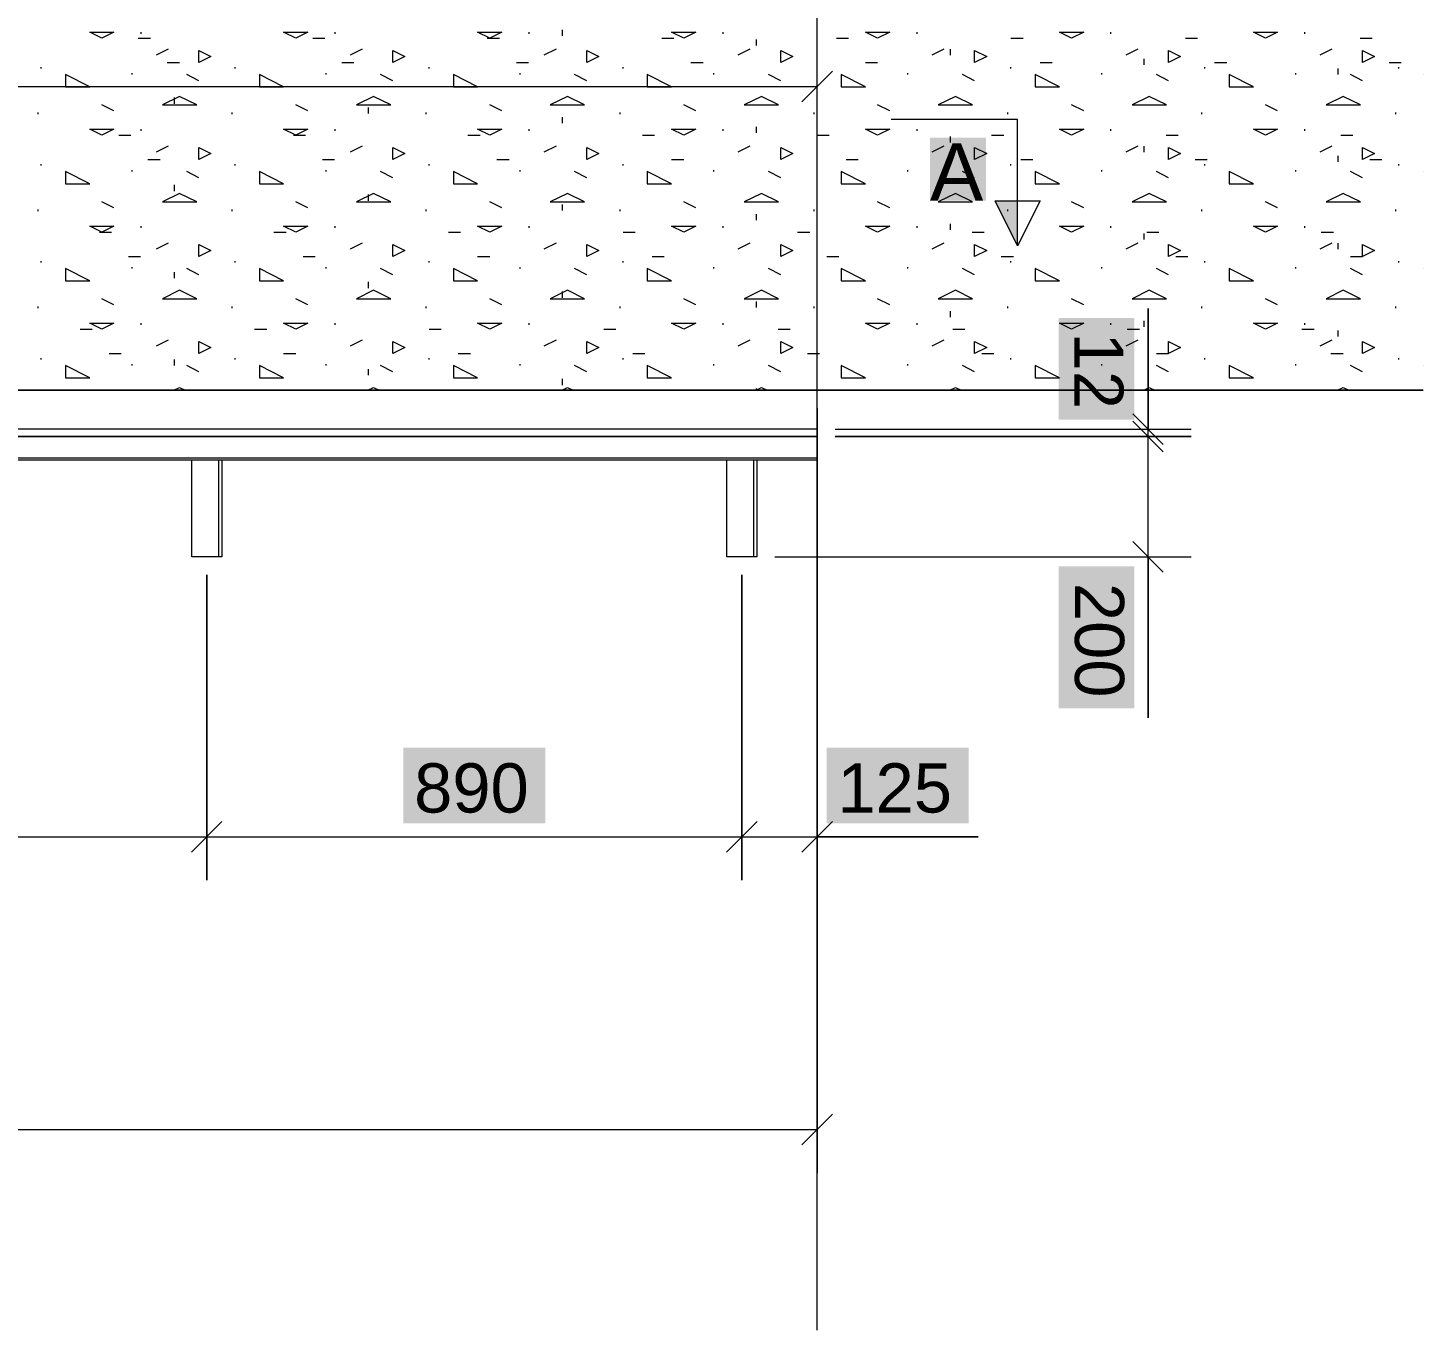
# Model space of a CAD drawing. Header units: inches. Extents: x 0.3 to 15.6, y 0.4 to 11.3.
# Drawn here: x 7.743 to 9.752, y 4.622 to 6.496 of the extents above; entities that cross this region are included whole.
import ezdxf

# ---------------------------------------------------------------- set-up
doc = ezdxf.new("R2010")
doc.units = ezdxf.units.IN
doc.header["$MEASUREMENT"] = 0
for name, color, linetype in [('PDF_Geometry', 7, 'Continuous'), ('PDF_Solid Fills', 7, 'Continuous'), ('PDF_Text', 7, 'Continuous')]:
    doc.layers.add(name, color=color, linetype=linetype)
doc.styles.add('PDF Arial', font='arial.ttf')

msp = doc.modelspace()

# ---------------------------------------------------------------- hatches: boundary and pattern name
at = {"layer": 'PDF_Solid Fills', "transparency": 33554559}
h = msp.add_hatch(color=256, dxfattribs=at)
h.paths.add_polyline_path([(8.8794, 6.4114), (8.8797, 6.4114)], flags=0)
h.paths.add_polyline_path([(8.8794, 6.4117, 0.415242), (8.8792, 6.4114)], flags=0)
h.paths.add_polyline_path([(8.8797, 6.4114, 0.415242), (8.8794, 6.4117)], flags=0)
at = {"layer": 'PDF_Solid Fills', "true_color": 0xffffff, "transparency": 33554559}
for points in [[(9.1227, 6.2472), (9.1227, 6.3381), (9.1227, 6.3381), (9.0418, 6.3381), (9.0418, 6.3381), (9.0418, 6.2472), (9.0418, 6.2472)], [(9.3363, 6.0787), (9.2273, 6.0787), (9.2273, 6.0787), (9.2273, 5.932), (9.2273, 5.932), (9.3363, 5.932), (9.3363, 5.932)], [(9.3363, 5.7212), (9.2273, 5.7212), (9.2273, 5.7212), (9.2273, 5.5167), (9.2273, 5.5167), (9.3363, 5.5167), (9.3363, 5.5167)], [(8.4882, 5.3514), (8.4882, 5.4604), (8.4882, 5.4604), (8.2837, 5.4604), (8.2837, 5.4604), (8.2837, 5.3514), (8.2837, 5.3514)], [(9.0975, 5.3514), (9.0975, 5.4604), (9.0975, 5.4604), (8.8931, 5.4604), (8.8931, 5.4604), (8.8931, 5.3514), (8.8931, 5.3514)]]:
    msp.add_hatch(color=7, dxfattribs=at).paths.add_polyline_path(points)
at = {"layer": 'PDF_Solid Fills', "transparency": 33554559}
msp.add_hatch(color=256, dxfattribs=at).paths.add_polyline_path([(9.1356, 6.2472), (9.1681, 6.2472), (9.1681, 6.2472), (9.1681, 6.1823), (9.1681, 6.1823)])
h = msp.add_hatch(color=256, dxfattribs=at)
h.paths.add_polyline_path([(9.3558, 5.9184), (9.3561, 5.9184)], flags=0)
h.paths.add_polyline_path([(9.3558, 5.9181, 0.415242), (9.3561, 5.9184)], flags=0)
h.paths.add_polyline_path([(9.3555, 5.9184, 0.415242), (9.3558, 5.9181)], flags=0)
h = msp.add_hatch(color=256, dxfattribs=at)
h.paths.add_polyline_path([(9.3558, 5.908), (9.3561, 5.908)], flags=0)
h.paths.add_polyline_path([(9.3558, 5.9077, 0.415242), (9.3561, 5.908)], flags=0)
h.paths.add_polyline_path([(9.3555, 5.908, 0.415242), (9.3558, 5.9077)], flags=0)
h = msp.add_hatch(color=256, dxfattribs=at)
h.paths.add_polyline_path([(9.3558, 5.908), (9.3561, 5.908)], flags=0)
h.paths.add_polyline_path([(9.3558, 5.9077, 0.415242), (9.3561, 5.908)], flags=0)
h.paths.add_polyline_path([(9.3555, 5.908, 0.415242), (9.3558, 5.9077)], flags=0)
h = msp.add_hatch(color=256, dxfattribs=at)
h.paths.add_polyline_path([(9.3558, 5.7349), (9.3561, 5.7349)], flags=0)
h.paths.add_polyline_path([(9.3558, 5.7351, 0.415242), (9.3555, 5.7349)], flags=0)
h.paths.add_polyline_path([(9.3561, 5.7349, 0.415242), (9.3558, 5.7351)], flags=0)
h = msp.add_hatch(color=256, dxfattribs=at)
h.paths.add_polyline_path([(8.0007, 5.3319), (8.001, 5.3319)], flags=0)
h.paths.add_polyline_path([(8.0007, 5.3317, 0.415242), (8.001, 5.3319)], flags=0)
h.paths.add_polyline_path([(8.0005, 5.3319, 0.415242), (8.0007, 5.3317)], flags=0)
h = msp.add_hatch(color=256, dxfattribs=at)
h.paths.add_polyline_path([(8.0007, 5.3319), (8.001, 5.3319)], flags=0)
h.paths.add_polyline_path([(8.0007, 5.3317, 0.415242), (8.001, 5.3319)], flags=0)
h.paths.add_polyline_path([(8.0005, 5.3319, 0.415242), (8.0007, 5.3317)], flags=0)
h = msp.add_hatch(color=256, dxfattribs=at)
h.paths.add_polyline_path([(8.7712, 5.3319), (8.7715, 5.3319)], flags=0)
h.paths.add_polyline_path([(8.7712, 5.3317, 0.415242), (8.7715, 5.3319)], flags=0)
h.paths.add_polyline_path([(8.771, 5.3319, 0.415242), (8.7712, 5.3317)], flags=0)
h = msp.add_hatch(color=256, dxfattribs=at)
h.paths.add_polyline_path([(8.7712, 5.3319), (8.7715, 5.3319)], flags=0)
h.paths.add_polyline_path([(8.7712, 5.3317, 0.415242), (8.7715, 5.3319)], flags=0)
h.paths.add_polyline_path([(8.771, 5.3319, 0.415242), (8.7712, 5.3317)], flags=0)
h = msp.add_hatch(color=256, dxfattribs=at)
h.paths.add_polyline_path([(8.8794, 5.3319), (8.8797, 5.3319)], flags=0)
h.paths.add_polyline_path([(8.8794, 5.3317, 0.415242), (8.8797, 5.3319)], flags=0)
h.paths.add_polyline_path([(8.8792, 5.3319, 0.415242), (8.8794, 5.3317)], flags=0)
h = msp.add_hatch(color=256, dxfattribs=at)
h.paths.add_polyline_path([(8.8794, 4.9108), (8.8797, 4.9108)], flags=0)
h.paths.add_polyline_path([(8.8794, 4.9106, 0.415242), (8.8797, 4.9108)], flags=0)
h.paths.add_polyline_path([(8.8792, 4.9108, 0.415242), (8.8794, 4.9106)], flags=0)

# ---------------------------------------------------------------- linework, layer by layer
at = {"layer": 'PDF_Geometry', "lineweight": 5}
for points in [[(8.8794, 4.6221), (8.8794, 10.7728)], [(7.9065, 6.4876), (7.9065, 6.4898)], [(8.1857, 6.4876), (8.1857, 6.4898)], [(8.4649, 6.4876), (8.4649, 6.4898)], [(8.5129, 6.4846), (8.5129, 6.4933)], [(8.7441, 6.4876), (8.7441, 6.4898)], [(9.0233, 6.4876), (9.0233, 6.4898)], [(9.3025, 6.4876), (9.3025, 6.4898)], [(9.5817, 6.4876), (9.5817, 6.4898)], [(7.9021, 6.4811), (7.9196, 6.4811)], [(8.1534, 6.4811), (8.1709, 6.4811)], [(8.4047, 6.4811), (8.4221, 6.4811)], [(8.656, 6.4811), (8.6734, 6.4811)], [(8.7921, 6.4706), (8.7921, 6.4793)], [(8.8794, 6.0006), (8.8794, 6.4854)], [(8.9072, 6.4811), (8.9247, 6.4811)], [(9.1585, 6.4811), (9.176, 6.4811)], [(9.4098, 6.4811), (9.4272, 6.4811)], [(9.6611, 6.4811), (9.6785, 6.4811)], [(7.9283, 6.4571), (7.9457, 6.4658)], [(8.2075, 6.4571), (8.2249, 6.4658)], [(8.4867, 6.4571), (8.5041, 6.4658)], [(8.7659, 6.4571), (8.7833, 6.4658)], [(9.0451, 6.4571), (9.0625, 6.4658)], [(9.0713, 6.4567), (9.0713, 6.4654)], [(9.3243, 6.4571), (9.3417, 6.4658)], [(9.3505, 6.4427), (9.3505, 6.4514)], [(9.6035, 6.4571), (9.6209, 6.4658)], [(7.7625, 6.4375), (7.7625, 6.4396)], [(7.8934, 6.4287), (7.8934, 6.4309)], [(7.944, 6.4462), (7.9615, 6.4462)], [(7.9894, 6.42), (7.9719, 6.4287)], [(8.0417, 6.4375), (8.0417, 6.4396)], [(8.1726, 6.4287), (8.1726, 6.4309)], [(8.1953, 6.4462), (8.2127, 6.4462)], [(8.2686, 6.42), (8.2511, 6.4287)], [(8.3209, 6.4375), (8.3209, 6.4396)], [(8.4466, 6.4462), (8.464, 6.4462)], [(8.4518, 6.4287), (8.4518, 6.4309)], [(8.5478, 6.42), (8.5303, 6.4287)], [(8.6001, 6.4375), (8.6001, 6.4396)], [(8.6978, 6.4462), (8.7153, 6.4462)], [(8.731, 6.4287), (8.731, 6.4309)], [(8.827, 6.42), (8.8095, 6.4287)], [(8.9015, 6.4335), (8.8574, 6.3894)], [(8.8793, 6.4375), (8.8793, 6.4396)], [(8.9491, 6.4462), (8.9666, 6.4462)], [(9.0102, 6.4287), (9.0102, 6.4309)], [(9.1062, 6.42), (9.0887, 6.4287)], [(9.1585, 6.4375), (9.1585, 6.4396)], [(9.2004, 6.4462), (9.2178, 6.4462)], [(9.2894, 6.4287), (9.2894, 6.4309)], [(9.3854, 6.42), (9.3679, 6.4287)], [(9.4377, 6.4375), (9.4377, 6.4396)], [(9.4517, 6.4462), (9.4691, 6.4462)], [(9.5686, 6.4287), (9.5686, 6.4309)], [(9.6297, 6.4287), (9.6297, 6.4375)], [(9.6646, 6.42), (9.6471, 6.4287)], [(9.703, 6.4462), (9.7204, 6.4462)], [(9.7169, 6.4375), (9.7169, 6.4396)], [(9.7518, 6.4287), (9.7518, 6.4287)], [(1.9795, 6.4114), (2.4456, 6.4114), (2.7066, 6.4114), (3.9594, 6.4114), (5.2122, 6.4114), (5.4732, 6.4114), (8.8794, 6.4114)], [(7.9545, 6.3869), (7.9545, 6.3956)], [(9.333, 6.3851), (9.3824, 6.3851), (9.3577, 6.3974), (9.333, 6.3851)], [(9.6122, 6.3851), (9.6616, 6.3851), (9.6369, 6.3974), (9.6122, 6.3851)], [(7.7582, 6.372), (7.7582, 6.3742)], [(7.8672, 6.3764), (7.8498, 6.3851)], [(8.0374, 6.372), (8.0374, 6.3742)], [(8.1464, 6.3764), (8.129, 6.3851)], [(8.2337, 6.3729), (8.2337, 6.3816)], [(8.3166, 6.372), (8.3166, 6.3742)], [(8.4256, 6.3764), (8.4082, 6.3851)], [(8.5129, 6.3589), (8.5129, 6.3677)], [(8.5958, 6.372), (8.5958, 6.3742)], [(8.7048, 6.3764), (8.6874, 6.3851)], [(8.875, 6.372), (8.875, 6.3742)], [(8.984, 6.3764), (8.9666, 6.3851)], [(9.1542, 6.372), (9.1542, 6.3742)], [(9.2632, 6.3764), (9.2458, 6.3851)], [(9.4333, 6.372), (9.4333, 6.3742)], [(9.5424, 6.3764), (9.525, 6.3851)], [(9.7125, 6.372), (9.7125, 6.3742)], [(7.9065, 6.348), (7.9065, 6.3502)], [(8.1857, 6.348), (8.1857, 6.3502)], [(8.4649, 6.348), (8.4649, 6.3502)], [(8.7441, 6.348), (8.7441, 6.3502)], [(8.7921, 6.345), (8.7921, 6.3537)], [(9.1681, 6.1823), (9.1681, 6.3641), (8.9863, 6.3641)], [(9.0233, 6.348), (9.0233, 6.3502)], [(9.3025, 6.348), (9.3025, 6.3502)], [(9.5817, 6.348), (9.5817, 6.3502)], [(7.8742, 6.3415), (7.8917, 6.3415)], [(8.1255, 6.3415), (8.1429, 6.3415)], [(8.3768, 6.3415), (8.3942, 6.3415)], [(8.628, 6.3415), (8.6455, 6.3415)], [(8.8793, 6.3415), (8.8968, 6.3415)], [(9.0713, 6.331), (9.0713, 6.3397)], [(9.1306, 6.3415), (9.1481, 6.3415)], [(9.3819, 6.3415), (9.3993, 6.3415)], [(9.6332, 6.3415), (9.6506, 6.3415)], [(7.9283, 6.3175), (7.9457, 6.3262)], [(8.2075, 6.3175), (8.2249, 6.3262)], [(8.4867, 6.3175), (8.5041, 6.3262)], [(8.7659, 6.3175), (8.7833, 6.3262)], [(9.0451, 6.3175), (9.0625, 6.3262)], [(9.3243, 6.3175), (9.3417, 6.3262)], [(9.3505, 6.3171), (9.3505, 6.3258)], [(9.6035, 6.3175), (9.6209, 6.3262)], [(9.6297, 6.3031), (9.6297, 6.3118)], [(7.7625, 6.2979), (7.7625, 6.3)], [(7.8934, 6.2891), (7.8934, 6.2913)], [(7.9161, 6.3066), (7.9335, 6.3066)], [(7.9894, 6.2804), (7.9719, 6.2891)], [(8.0417, 6.2979), (8.0417, 6.3)], [(8.1674, 6.3066), (8.1848, 6.3066)], [(8.1726, 6.2891), (8.1726, 6.2913)], [(8.2686, 6.2804), (8.2511, 6.2891)], [(8.3209, 6.2979), (8.3209, 6.3)], [(8.4186, 6.3066), (8.4361, 6.3066)], [(8.4518, 6.2891), (8.4518, 6.2913)], [(8.5478, 6.2804), (8.5303, 6.2891)], [(8.6001, 6.2979), (8.6001, 6.3)], [(8.6699, 6.3066), (8.6874, 6.3066)], [(8.731, 6.2891), (8.731, 6.2913)], [(8.827, 6.2804), (8.8095, 6.2891)], [(8.8793, 6.2979), (8.8793, 6.3)], [(8.9212, 6.3066), (8.9387, 6.3066)], [(9.0102, 6.2891), (9.0102, 6.2913)], [(9.1062, 6.2804), (9.0887, 6.2891)], [(9.1585, 6.2979), (9.1585, 6.3)], [(9.1725, 6.3066), (9.1899, 6.3066)], [(9.2894, 6.2891), (9.2894, 6.2913)], [(9.3854, 6.2804), (9.3679, 6.2891)], [(9.4238, 6.3066), (9.4412, 6.3066)], [(9.4377, 6.2979), (9.4377, 6.3)], [(9.5686, 6.2891), (9.5686, 6.2913)], [(9.6646, 6.2804), (9.6471, 6.2891)], [(9.675, 6.3066), (9.6925, 6.3066)], [(9.7169, 6.2979), (9.7169, 6.3)], [(9.7518, 6.2891), (9.7518, 6.2891)], [(7.9545, 6.2612), (7.9545, 6.2699)], [(8.2337, 6.2473), (8.2337, 6.256)], [(9.0538, 6.2455), (9.1032, 6.2455), (9.0785, 6.2578), (9.0538, 6.2455)], [(9.333, 6.2455), (9.3824, 6.2455), (9.3577, 6.2578), (9.333, 6.2455)], [(9.6122, 6.2455), (9.6616, 6.2455), (9.6369, 6.2578), (9.6122, 6.2455)], [(7.7582, 6.2324), (7.7582, 6.2346)], [(7.8672, 6.2368), (7.8498, 6.2455)], [(8.0374, 6.2324), (8.0374, 6.2346)], [(8.1464, 6.2368), (8.129, 6.2455)], [(8.3166, 6.2324), (8.3166, 6.2346)], [(8.4256, 6.2368), (8.4082, 6.2455)], [(8.5129, 6.2333), (8.5129, 6.242)], [(8.5958, 6.2324), (8.5958, 6.2346)], [(8.7048, 6.2368), (8.6874, 6.2455)], [(8.7921, 6.2193), (8.7921, 6.2281)], [(8.875, 6.2324), (8.875, 6.2346)], [(8.984, 6.2368), (8.9666, 6.2455)], [(9.1542, 6.2324), (9.1542, 6.2346)], [(9.2632, 6.2368), (9.2458, 6.2455)], [(9.4333, 6.2324), (9.4333, 6.2346)], [(9.5424, 6.2368), (9.525, 6.2455)], [(9.7125, 6.2324), (9.7125, 6.2346)], [(7.9065, 6.2084), (7.9065, 6.2106)], [(8.1857, 6.2084), (8.1857, 6.2106)], [(8.4649, 6.2084), (8.4649, 6.2106)], [(8.7441, 6.2084), (8.7441, 6.2106)], [(9.0233, 6.2084), (9.0233, 6.2106)], [(9.0713, 6.2054), (9.0713, 6.2141)], [(9.3025, 6.2084), (9.3025, 6.2106)], [(9.5817, 6.2084), (9.5817, 6.2106)], [(7.8463, 6.2019), (7.8637, 6.2019)], [(7.9283, 6.1779), (7.9457, 6.1866)], [(8.0976, 6.2019), (8.115, 6.2019)], [(8.2075, 6.1779), (8.2249, 6.1866)], [(8.3488, 6.2019), (8.3663, 6.2019)], [(8.4867, 6.1779), (8.5041, 6.1866)], [(8.6001, 6.2019), (8.6176, 6.2019)], [(8.7659, 6.1779), (8.7833, 6.1866)], [(8.8514, 6.2019), (8.8689, 6.2019)], [(9.0451, 6.1779), (9.0625, 6.1866)], [(9.1027, 6.2019), (9.1201, 6.2019)], [(9.3243, 6.1779), (9.3417, 6.1866)], [(9.3505, 6.1914), (9.3505, 6.2001)], [(9.354, 6.2019), (9.3714, 6.2019)], [(9.6035, 6.1779), (9.6209, 6.1866)], [(9.6052, 6.2019), (9.6227, 6.2019)], [(9.6297, 6.1775), (9.6297, 6.1862)], [(7.8882, 6.167), (7.9056, 6.167)], [(8.1394, 6.167), (8.1569, 6.167)], [(8.3907, 6.167), (8.4082, 6.167)], [(8.642, 6.167), (8.6595, 6.167)], [(8.8933, 6.167), (8.9107, 6.167)], [(9.1446, 6.167), (9.162, 6.167)], [(9.3958, 6.167), (9.4133, 6.167)], [(9.6471, 6.167), (9.6646, 6.167)], [(7.7625, 6.1583), (7.7625, 6.1604)], [(7.8934, 6.1495), (7.8934, 6.1517)], [(7.9894, 6.1408), (7.9719, 6.1495)], [(8.0417, 6.1583), (8.0417, 6.1604)], [(8.1726, 6.1495), (8.1726, 6.1517)], [(8.2686, 6.1408), (8.2511, 6.1495)], [(8.3209, 6.1583), (8.3209, 6.1604)], [(8.4518, 6.1495), (8.4518, 6.1517)], [(8.5478, 6.1408), (8.5303, 6.1495)], [(8.6001, 6.1583), (8.6001, 6.1604)], [(8.731, 6.1495), (8.731, 6.1517)], [(8.827, 6.1408), (8.8095, 6.1495)], [(8.8793, 6.1583), (8.8793, 6.1604)], [(9.0102, 6.1495), (9.0102, 6.1517)], [(9.1062, 6.1408), (9.0887, 6.1495)], [(9.1585, 6.1583), (9.1585, 6.1604)], [(9.2894, 6.1495), (9.2894, 6.1517)], [(9.3854, 6.1408), (9.3679, 6.1495)], [(9.4377, 6.1583), (9.4377, 6.1604)], [(9.5686, 6.1495), (9.5686, 6.1517)], [(9.6646, 6.1408), (9.6471, 6.1495)], [(9.7169, 6.1583), (9.7169, 6.1604)], [(9.7518, 6.1495), (9.7518, 6.1495)], [(7.9545, 6.1356), (7.9545, 6.1443)], [(8.2337, 6.1216), (8.2337, 6.1303)], [(7.8672, 6.0972), (7.8498, 6.1059)], [(8.1464, 6.0972), (8.129, 6.1059)], [(8.4256, 6.0972), (8.4082, 6.1059)], [(8.5129, 6.1077), (8.5129, 6.1164)], [(8.7048, 6.0972), (8.6874, 6.1059)], [(8.7746, 6.1059), (8.824, 6.1059), (8.7993, 6.1183), (8.7746, 6.1059)], [(8.984, 6.0972), (8.9666, 6.1059)], [(9.0538, 6.1059), (9.1032, 6.1059), (9.0785, 6.1183), (9.0538, 6.1059)], [(9.2632, 6.0972), (9.2458, 6.1059)], [(9.333, 6.1059), (9.3824, 6.1059), (9.3577, 6.1183), (9.333, 6.1059)], [(9.5424, 6.0972), (9.525, 6.1059)], [(9.6122, 6.1059), (9.6616, 6.1059), (9.6369, 6.1183), (9.6122, 6.1059)], [(7.7582, 6.0928), (7.7582, 6.095)], [(8.0374, 6.0928), (8.0374, 6.095)], [(8.3166, 6.0928), (8.3166, 6.095)], [(8.5958, 6.0928), (8.5958, 6.095)], [(8.7921, 6.0937), (8.7921, 6.1024)], [(8.875, 6.0928), (8.875, 6.095)], [(9.0713, 6.0797), (9.0713, 6.0885)], [(9.1542, 6.0928), (9.1542, 6.095)], [(9.3558, 5.7349), (9.3558, 5.5031), (9.3558, 5.7349), (9.3558, 5.908), (9.3558, 5.9184), (9.3558, 6.0923), (9.3558, 5.9184)], [(9.4333, 6.0928), (9.4333, 6.095)], [(9.7125, 6.0928), (9.7125, 6.095)], [(7.9065, 6.0688), (7.9065, 6.071)], [(8.1857, 6.0688), (8.1857, 6.071)], [(8.4649, 6.0688), (8.4649, 6.071)], [(8.7441, 6.0688), (8.7441, 6.071)], [(9.0233, 6.0688), (9.0233, 6.071)], [(9.3025, 6.0688), (9.3025, 6.071)], [(9.3505, 6.0658), (9.3505, 6.0745)], [(9.5817, 6.0688), (9.5817, 6.071)], [(1.4434, 5.9746), (1.3525, 6.0655), (0.6897, 6.0655), (0.5988, 5.9746), (0.6897, 5.8837), (1.3525, 5.8837), (1.4434, 5.9746), (9.7518, 5.9746), (5.5169, 5.9746)], [(7.8184, 6.0623), (7.8358, 6.0623)], [(7.9283, 6.0383), (7.9457, 6.047)], [(8.0696, 6.0623), (8.0871, 6.0623)], [(8.2075, 6.0383), (8.2249, 6.047)], [(8.3209, 6.0623), (8.3384, 6.0623)], [(8.4867, 6.0383), (8.5041, 6.047)], [(8.5722, 6.0623), (8.5897, 6.0623)], [(8.7659, 6.0383), (8.7833, 6.047)], [(8.8235, 6.0623), (8.8409, 6.0623)], [(9.0451, 6.0383), (9.0625, 6.047)], [(9.0748, 6.0623), (9.0922, 6.0623)], [(9.3243, 6.0383), (9.3417, 6.047)], [(9.326, 6.0623), (9.3435, 6.0623)], [(9.5773, 6.0623), (9.5948, 6.0623)], [(9.6035, 6.0383), (9.6209, 6.047)], [(9.6297, 6.0518), (9.6297, 6.0605)], [(7.8602, 6.0274), (7.8777, 6.0274)], [(8.1115, 6.0274), (8.129, 6.0274)], [(8.3628, 6.0274), (8.3803, 6.0274)], [(8.6141, 6.0274), (8.6315, 6.0274)], [(8.8654, 6.0274), (8.8828, 6.0274)], [(9.1166, 6.0274), (9.1341, 6.0274)], [(9.3679, 6.0274), (9.3854, 6.0274)], [(9.6192, 6.0274), (9.6366, 6.0274)], [(7.7625, 6.0187), (7.7625, 6.0208)], [(7.8934, 6.0099), (7.8934, 6.0121)], [(7.9545, 6.0099), (7.9545, 6.0187)], [(7.9894, 6.0012), (7.9719, 6.0099)], [(8.0417, 6.0187), (8.0417, 6.0208)], [(8.1726, 6.0099), (8.1726, 6.0121)], [(8.2686, 6.0012), (8.2511, 6.0099)], [(8.3209, 6.0187), (8.3209, 6.0208)], [(8.4518, 6.0099), (8.4518, 6.0121)], [(8.5478, 6.0012), (8.5303, 6.0099)], [(8.6001, 6.0187), (8.6001, 6.0208)], [(8.731, 6.0099), (8.731, 6.0121)], [(8.827, 6.0012), (8.8095, 6.0099)], [(8.8793, 6.0187), (8.8793, 6.0208)], [(9.0102, 6.0099), (9.0102, 6.0121)], [(9.1062, 6.0012), (9.0887, 6.0099)], [(9.1585, 6.0187), (9.1585, 6.0208)], [(9.2894, 6.0099), (9.2894, 6.0121)], [(9.3854, 6.0012), (9.3679, 6.0099)], [(9.4377, 6.0187), (9.4377, 6.0208)], [(9.5686, 6.0099), (9.5686, 6.0121)], [(9.6646, 6.0012), (9.6471, 6.0099)], [(9.7169, 6.0187), (9.7169, 6.0208)], [(9.7518, 6.0099), (9.7518, 6.0099)], [(8.2337, 5.996), (8.2337, 6.0047)], [(8.5129, 5.982), (8.5129, 5.9907)], [(7.9536, 5.9746), (7.9617, 5.9787), (7.9698, 5.9746)], [(8.2328, 5.9746), (8.2409, 5.9787), (8.249, 5.9746)], [(8.512, 5.9746), (8.5201, 5.9787), (8.5282, 5.9746)], [(8.7912, 5.9746), (8.7993, 5.9787), (8.8074, 5.9746)], [(8.7921, 5.9746), (8.7921, 5.9768)], [(9.0704, 5.9746), (9.0785, 5.9787), (9.0866, 5.9746)], [(9.3496, 5.9746), (9.3577, 5.9787), (9.3658, 5.9746)], [(9.6288, 5.9746), (9.6369, 5.9787), (9.645, 5.9746)], [(8.8794, 5.9486), (8.8794, 4.8485)], [(9.3338, 5.9404), (9.3778, 5.8963)], [(2.6633, 5.9184), (1.9795, 5.9184), (1.9795, 5.908), (8.8794, 5.908), (8.8794, 5.9184), (5.2555, 5.9184)], [(8.9054, 5.9184), (9.4181, 5.9184)], [(1.9795, 5.8774), (8.8794, 5.8774)], [(8.0224, 5.8743), (8.0224, 5.7349), (7.9791, 5.7349), (7.9791, 5.8743)], [(8.018, 5.7349), (8.018, 5.8743)], [(8.7929, 5.8743), (8.7929, 5.7349), (8.7496, 5.7349), (8.7496, 5.8743)], [(8.7886, 5.7349), (8.7886, 5.8743)], [(8.8794, 5.8361), (8.8794, 5.2696)], [(9.3338, 5.7569), (9.3778, 5.7128)], [(8.8188, 5.7349), (9.4181, 5.7349)], [(8.9015, 5.3539), (8.8574, 5.3099)], [(1.6247, 5.3319), (1.9795, 5.3319), (2.0877, 5.3319), (2.8582, 5.3319), (3.7153, 5.3319), (4.5724, 5.3319), (5.4295, 5.3319), (6.2866, 5.3319), (7.1436, 5.3319), (8.0007, 5.3319), (8.7712, 5.3319), (8.8794, 5.3319), (9.1112, 5.3319), (8.8794, 5.3319)], [(8.9015, 4.9329), (8.8574, 4.8888)], [(1.6247, 4.9108), (8.8794, 4.9108)]]:
    msp.add_lwpolyline(points, dxfattribs=at)
for points in [[(7.8323, 6.4898), (7.8672, 6.4898), (7.8498, 6.4811)], [(8.1115, 6.4898), (8.1464, 6.4898), (8.129, 6.4811)], [(8.3907, 6.4898), (8.4256, 6.4898), (8.4082, 6.4811)], [(8.6699, 6.4898), (8.7048, 6.4898), (8.6874, 6.4811)], [(8.9491, 6.4898), (8.984, 6.4898), (8.9666, 6.4811)], [(9.2283, 6.4898), (9.2632, 6.4898), (9.2458, 6.4811)], [(9.5075, 6.4898), (9.5424, 6.4898), (9.525, 6.4811)], [(7.9894, 6.4636), (8.0068, 6.4549), (7.9894, 6.4462)], [(8.2686, 6.4636), (8.286, 6.4549), (8.2686, 6.4462)], [(8.5478, 6.4636), (8.5652, 6.4549), (8.5478, 6.4462)], [(8.827, 6.4636), (8.8444, 6.4549), (8.827, 6.4462)], [(9.1062, 6.4636), (9.1236, 6.4549), (9.1062, 6.4462)], [(9.3854, 6.4636), (9.4028, 6.4549), (9.3854, 6.4462)], [(9.6646, 6.4636), (9.682, 6.4549), (9.6646, 6.4462)], [(7.7974, 6.4287), (7.7974, 6.4113), (7.8323, 6.4113)], [(8.0766, 6.4287), (8.0766, 6.4113), (8.1115, 6.4113)], [(8.3558, 6.4287), (8.3558, 6.4113), (8.3907, 6.4113)], [(8.635, 6.4287), (8.635, 6.4113), (8.6699, 6.4113)], [(8.9142, 6.4287), (8.9142, 6.4113), (8.9491, 6.4113)], [(9.1934, 6.4287), (9.1934, 6.4113), (9.2283, 6.4113)], [(9.4726, 6.4287), (9.4726, 6.4113), (9.5075, 6.4113)], [(7.9617, 6.3974), (7.937, 6.3851), (7.9864, 6.3851)], [(8.2409, 6.3974), (8.2162, 6.3851), (8.2656, 6.3851)], [(8.5201, 6.3974), (8.4954, 6.3851), (8.5448, 6.3851)], [(8.7993, 6.3974), (8.7746, 6.3851), (8.824, 6.3851)], [(9.0785, 6.3974), (9.0538, 6.3851), (9.1032, 6.3851)], [(7.8323, 6.3502), (7.8672, 6.3502), (7.8498, 6.3415)], [(8.1115, 6.3502), (8.1464, 6.3502), (8.129, 6.3415)], [(8.3907, 6.3502), (8.4256, 6.3502), (8.4082, 6.3415)], [(8.6699, 6.3502), (8.7048, 6.3502), (8.6874, 6.3415)], [(8.9491, 6.3502), (8.984, 6.3502), (8.9666, 6.3415)], [(9.2283, 6.3502), (9.2632, 6.3502), (9.2458, 6.3415)], [(9.5075, 6.3502), (9.5424, 6.3502), (9.525, 6.3415)], [(7.9894, 6.324), (8.0068, 6.3153), (7.9894, 6.3066)], [(8.2686, 6.324), (8.286, 6.3153), (8.2686, 6.3066)], [(8.5478, 6.324), (8.5652, 6.3153), (8.5478, 6.3066)], [(8.827, 6.324), (8.8444, 6.3153), (8.827, 6.3066)], [(9.1062, 6.324), (9.1236, 6.3153), (9.1062, 6.3066)], [(9.3854, 6.324), (9.4028, 6.3153), (9.3854, 6.3066)], [(9.6646, 6.324), (9.682, 6.3153), (9.6646, 6.3066)], [(7.7974, 6.2891), (7.7974, 6.2717), (7.8323, 6.2717)], [(8.0766, 6.2891), (8.0766, 6.2717), (8.1115, 6.2717)], [(8.3558, 6.2891), (8.3558, 6.2717), (8.3907, 6.2717)], [(8.635, 6.2891), (8.635, 6.2717), (8.6699, 6.2717)], [(8.9142, 6.2891), (8.9142, 6.2717), (8.9491, 6.2717)], [(9.1934, 6.2891), (9.1934, 6.2717), (9.2283, 6.2717)], [(9.4726, 6.2891), (9.4726, 6.2717), (9.5075, 6.2717)], [(7.9617, 6.2578), (7.937, 6.2455), (7.9864, 6.2455)], [(8.2409, 6.2578), (8.2162, 6.2455), (8.2656, 6.2455)], [(8.5201, 6.2578), (8.4954, 6.2455), (8.5448, 6.2455)], [(8.7993, 6.2578), (8.7746, 6.2455), (8.824, 6.2455)], [(9.1356, 6.2473), (9.2005, 6.2473), (9.1681, 6.1823)], [(7.8323, 6.2106), (7.8672, 6.2106), (7.8498, 6.2019)], [(8.1115, 6.2106), (8.1464, 6.2106), (8.129, 6.2019)], [(8.3907, 6.2106), (8.4256, 6.2106), (8.4082, 6.2019)], [(8.6699, 6.2106), (8.7048, 6.2106), (8.6874, 6.2019)], [(8.9491, 6.2106), (8.984, 6.2106), (8.9666, 6.2019)], [(9.2283, 6.2106), (9.2632, 6.2106), (9.2458, 6.2019)], [(9.5075, 6.2106), (9.5424, 6.2106), (9.525, 6.2019)], [(7.9894, 6.1844), (8.0068, 6.1757), (7.9894, 6.167)], [(8.2686, 6.1844), (8.286, 6.1757), (8.2686, 6.167)], [(8.5478, 6.1844), (8.5652, 6.1757), (8.5478, 6.167)], [(8.827, 6.1844), (8.8444, 6.1757), (8.827, 6.167)], [(9.1062, 6.1844), (9.1236, 6.1757), (9.1062, 6.167)], [(9.3854, 6.1844), (9.4028, 6.1757), (9.3854, 6.167)], [(9.6646, 6.1844), (9.682, 6.1757), (9.6646, 6.167)], [(7.7974, 6.1495), (7.7974, 6.1321), (7.8323, 6.1321)], [(8.0766, 6.1495), (8.0766, 6.1321), (8.1115, 6.1321)], [(8.3558, 6.1495), (8.3558, 6.1321), (8.3907, 6.1321)], [(8.635, 6.1495), (8.635, 6.1321), (8.6699, 6.1321)], [(8.9142, 6.1495), (8.9142, 6.1321), (8.9491, 6.1321)], [(9.1934, 6.1495), (9.1934, 6.1321), (9.2283, 6.1321)], [(9.4726, 6.1495), (9.4726, 6.1321), (9.5075, 6.1321)], [(7.9617, 6.1183), (7.937, 6.1059), (7.9864, 6.1059)], [(8.2409, 6.1183), (8.2162, 6.1059), (8.2656, 6.1059)], [(8.5201, 6.1183), (8.4954, 6.1059), (8.5448, 6.1059)], [(7.8323, 6.071), (7.8672, 6.071), (7.8498, 6.0623)], [(8.1115, 6.071), (8.1464, 6.071), (8.129, 6.0623)], [(8.3907, 6.071), (8.4256, 6.071), (8.4082, 6.0623)], [(8.6699, 6.071), (8.7048, 6.071), (8.6874, 6.0623)], [(8.9491, 6.071), (8.984, 6.071), (8.9666, 6.0623)], [(9.2283, 6.071), (9.2632, 6.071), (9.2458, 6.0623)], [(9.5075, 6.071), (9.5424, 6.071), (9.525, 6.0623)], [(7.9894, 6.0448), (8.0068, 6.0361), (7.9894, 6.0274)], [(8.2686, 6.0448), (8.286, 6.0361), (8.2686, 6.0274)], [(8.5478, 6.0448), (8.5652, 6.0361), (8.5478, 6.0274)], [(8.827, 6.0448), (8.8444, 6.0361), (8.827, 6.0274)], [(9.1062, 6.0448), (9.1236, 6.0361), (9.1062, 6.0274)], [(9.3854, 6.0448), (9.4028, 6.0361), (9.3854, 6.0274)], [(9.6646, 6.0448), (9.682, 6.0361), (9.6646, 6.0274)], [(7.7974, 6.0099), (7.7974, 5.9925), (7.8323, 5.9925)], [(8.0766, 6.0099), (8.0766, 5.9925), (8.1115, 5.9925)], [(8.3558, 6.0099), (8.3558, 5.9925), (8.3907, 5.9925)], [(8.635, 6.0099), (8.635, 5.9925), (8.6699, 5.9925)], [(8.9142, 6.0099), (8.9142, 5.9925), (8.9491, 5.9925)], [(9.1934, 6.0099), (9.1934, 5.9925), (9.2283, 5.9925)], [(9.4726, 6.0099), (9.4726, 5.9925), (9.5075, 5.9925)], [(9.3778, 5.8859), (9.3338, 5.93)], [(1.9795, 5.8743), (8.8794, 5.8743), (8.8794, 5.908), (1.9795, 5.908)], [(9.4181, 5.908), (8.9054, 5.908)], [(8.0007, 5.2696), (8.0007, 5.7089)], [(8.7712, 5.2696), (8.7712, 5.7089)], [(7.9787, 5.3099), (8.0227, 5.3539)], [(8.7492, 5.3099), (8.7933, 5.3539)]]:
    msp.add_lwpolyline(points, close=True, dxfattribs=at)
for points in [[(8.8794, 6.4112), (8.8793, 6.4112), (8.8792, 6.4113), (8.8792, 6.4114)], [(8.8797, 6.4114), (8.8797, 6.4113), (8.8796, 6.4112), (8.8794, 6.4112)], [(9.3555, 5.9184), (9.3555, 5.9185), (9.3557, 5.9186), (9.3558, 5.9186)], [(9.3555, 5.908), (9.3555, 5.9081), (9.3557, 5.9082), (9.3558, 5.9082)], [(9.3555, 5.908), (9.3555, 5.9081), (9.3557, 5.9082), (9.3558, 5.9082)], [(9.3558, 5.9186), (9.3559, 5.9186), (9.3561, 5.9185), (9.3561, 5.9184)], [(9.3558, 5.9082), (9.3559, 5.9082), (9.3561, 5.9081), (9.3561, 5.908)], [(9.3558, 5.9082), (9.3559, 5.9082), (9.3561, 5.9081), (9.3561, 5.908)], [(9.3558, 5.7346), (9.3557, 5.7346), (9.3555, 5.7347), (9.3555, 5.7349)], [(9.3561, 5.7349), (9.3561, 5.7347), (9.3559, 5.7346), (9.3558, 5.7346)], [(8.0005, 5.3319), (8.0005, 5.3321), (8.0006, 5.3322), (8.0007, 5.3322)], [(8.0005, 5.3319), (8.0005, 5.3321), (8.0006, 5.3322), (8.0007, 5.3322)], [(8.0007, 5.3322), (8.0009, 5.3322), (8.001, 5.3321), (8.001, 5.3319)], [(8.0007, 5.3322), (8.0009, 5.3322), (8.001, 5.3321), (8.001, 5.3319)], [(8.771, 5.3319), (8.771, 5.3321), (8.7711, 5.3322), (8.7712, 5.3322)], [(8.771, 5.3319), (8.771, 5.3321), (8.7711, 5.3322), (8.7712, 5.3322)], [(8.7712, 5.3322), (8.7714, 5.3322), (8.7715, 5.3321), (8.7715, 5.3319)], [(8.7712, 5.3322), (8.7714, 5.3322), (8.7715, 5.3321), (8.7715, 5.3319)], [(8.8792, 5.3319), (8.8792, 5.3321), (8.8793, 5.3322), (8.8794, 5.3322)], [(8.8794, 5.3322), (8.8796, 5.3322), (8.8797, 5.3321), (8.8797, 5.3319)], [(8.8792, 4.9108), (8.8792, 4.911), (8.8793, 4.9111), (8.8794, 4.9111)], [(8.8794, 4.9111), (8.8796, 4.9111), (8.8797, 4.911), (8.8797, 4.9108)]]:
    msp.add_open_spline(points, degree=3, dxfattribs=at)

# ---------------------------------------------------------------- texts
at = {"layer": 'PDF_Text', "attachment_point": 7, "style": 'PDF Arial'}
for s, insert, char_height in [('A', (9.0418, 6.2472), 0.0826), ('890', (8.2993, 5.3658), 0.07083), ('125', (8.9086, 5.3658), 0.07083)]:
    msp.add_mtext(s, dxfattribs=dict(at, insert=insert, char_height=char_height))
at = {"layer": 'PDF_Text', "char_height": 0.07083, "attachment_point": 7, "rotation": 270.0002, "style": 'PDF Arial'}
for s, insert in [('12', (9.2496, 6.0576)), ('200', (9.2496, 5.6974))]:
    msp.add_mtext(s, dxfattribs=dict(at, insert=insert))

doc.saveas('drawing.dxf')
